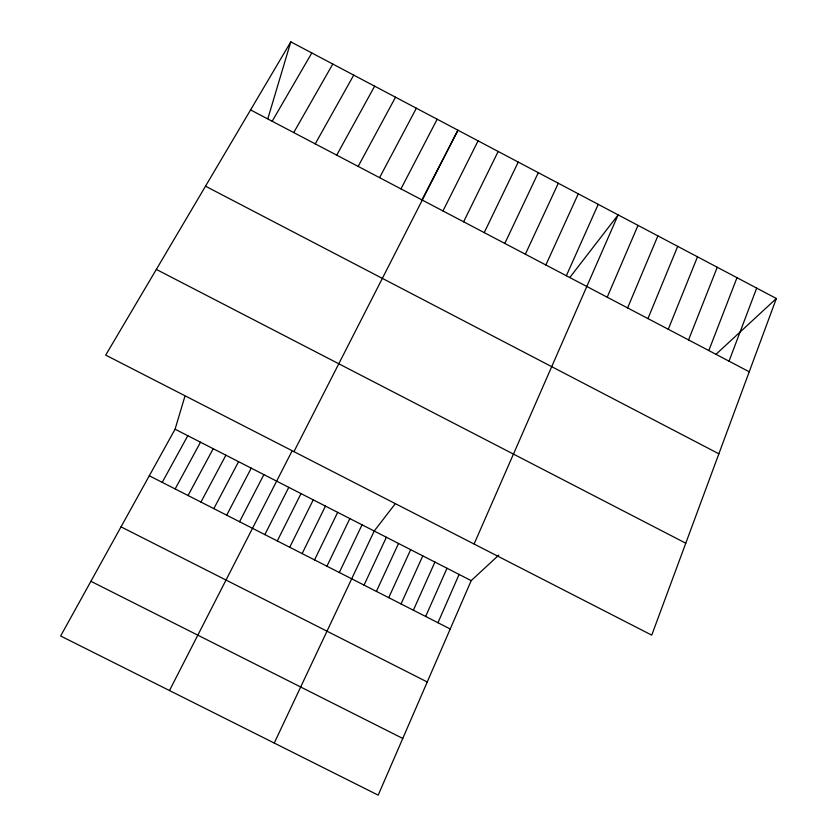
<?xml version="1.0" encoding="UTF-8"?>
<svg xmlns="http://www.w3.org/2000/svg" width="837" height="837" viewBox="0 0 837 837"><rect width="100%" height="100%" fill="white"/><g stroke="black" fill="none" stroke-linecap="round" stroke-linejoin="round"><path stroke-width="1.26" d="M498.81 555.088L471.189 580.627L378.188 795.15L60.641 635.984L175.069 429.203L184.789 396.686M267.84 118.687L290.795 41.85L776.359 298.506L651.741 635.137L105.703 355.108L290.795 41.85M729.037 361.176L756.679 288.106M708.813 350.557L736.989 277.696M688.558 339.916L717.257 267.265M668.271 329.265L697.493 256.813M647.953 318.594L677.698 246.36M627.604 307.911L657.882 235.877M607.212 297.208L638.024 225.383M437.95 622.728L459.105 574.444M474.087 544.029L618.135 214.879L569.945 277.34M425.656 616.471L447.01 568.26M413.363 610.215L434.905 562.077M566.346 275.75L598.225 204.343M401.049 603.948L422.79 555.873M545.87 264.994L578.283 193.807M388.724 597.67L410.664 549.679M376.388 591.393L398.527 543.464M525.354 254.218L558.3 183.251M364.043 585.105L386.38 537.26M274.254 743.057L374.212 531.035L394.792 504.376M504.805 243.431L538.296 172.673M339.32 572.518L362.044 524.809M484.225 232.623L518.249 162.075M326.932 566.22L349.856 518.584M314.545 559.911L337.667 512.349M463.614 221.795L498.182 151.466M302.136 553.592L325.457 506.103M289.717 547.272L313.237 499.856M277.288 540.943L301.006 493.6M442.972 210.955L478.084 140.846M264.848 534.613L288.765 487.343M169.482 690.535L291.778 451.551M293.954 451.645L457.944 130.206L421.461 200.754M239.549 521.733L263.875 474.61M400.954 188.89L437.176 119.22M226.701 515.184L251.226 468.145M213.833 508.634L238.566 461.668M379.579 177.664L416.366 108.224M200.953 502.074L225.896 455.192M188.053 495.514L213.205 448.705M358.163 166.417L395.514 97.207M175.153 488.944L200.503 442.208M162.232 482.363L187.791 435.711M336.715 155.159L374.641 86.169M315.235 143.88L353.727 75.121M293.714 132.581L332.791 64.041M272.161 121.26L311.803 52.961M716.179 354.135L776.359 298.506M90.909 581.296L402.764 738.443M121.03 526.86L427.247 681.977M149.3 475.782L450.222 628.974M175.069 429.203L471.189 580.627M156.341 269.42L685.775 543.203M205.515 186.191L718.868 453.8M250.577 109.919L749.23 371.785"/></g></svg>
